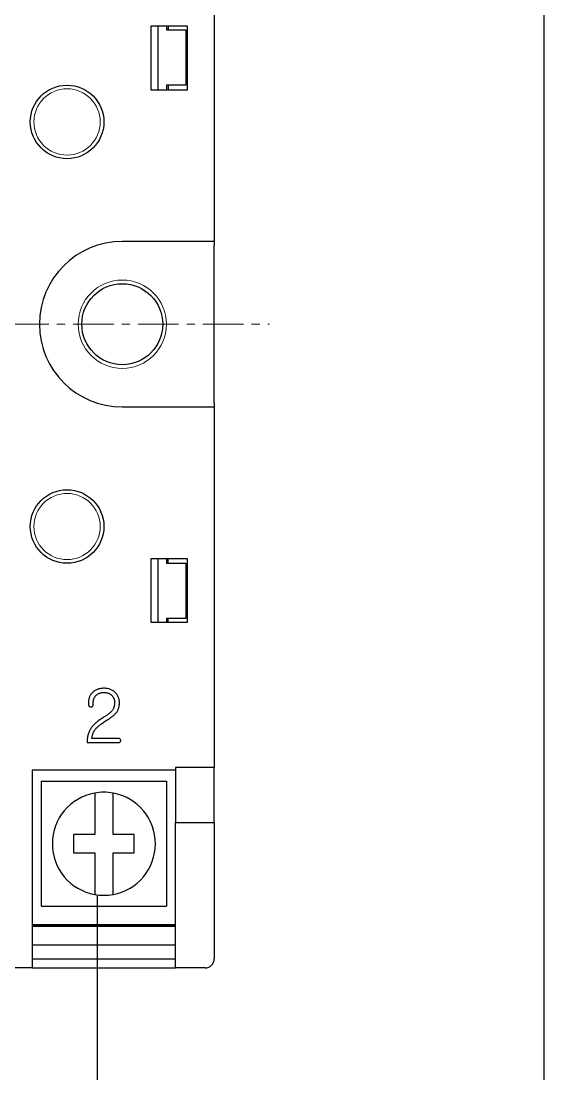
# Model space of a CAD drawing. Header units: millimetres. Extents: x 29 to 409, y 30 to 301.
# Drawn here: x 316.76 to 332.87, y 158.76 to 191.22 of the extents above; entities that cross this region are included whole.
import ezdxf

# ---------------------------------------------------------------- set-up
doc = ezdxf.new("R2010")
doc.units = ezdxf.units.MM
doc.linetypes.add('CENTER', pattern=[2, 1.25, -0.25, 0.25, -0.25])
doc.layers.add('ASHADE', color=7, linetype='Continuous')
for name, color, linetype, lineweight in [('Z_OM_CENTER', 4, 'CENTER', 13), ('Z_OM_OUTLINE', 7, 'Continuous', 30), ('Z_OM_THIN_LINE', 2, 'Continuous', 13)]:
    doc.layers.add(name, color=color, linetype=linetype, lineweight=lineweight)

msp = doc.modelspace()

# ---------------------------------------------------------------- linework, layer by layer
msp.add_line((319.114, 152.011), (319.114, 164.265))
at = {"layer": 'ASHADE', "ltscale": 2}
msp.add_line((332.872, 236.123), (332.872, 152.011), dxfattribs=at)
at = {"layer": 'Z_OM_CENTER'}
msp.add_line((294.366, 181.872), (324.417, 181.872), dxfattribs=at)
at = {"layer": 'Z_OM_OUTLINE'}
for p, q in [((322.716, 195.537), (322.716, 184.424)), ((320.76, 191.058), (320.76, 189.101)), ((321.894, 191.058), (320.76, 191.058)), ((320.987, 189.101), (320.987, 191.058)), ((321.242, 191.058), (321.242, 190.944)), ((321.242, 190.944), (321.837, 190.944)), ((321.299, 191.058), (321.299, 190.944)), ((321.837, 190.944), (321.837, 189.243)), ((321.894, 189.101), (321.894, 191.058)), ((320.76, 189.101), (321.894, 189.101)), ((321.242, 189.243), (321.242, 189.101)), ((321.837, 189.243), (321.242, 189.243)), ((321.299, 189.243), (321.299, 189.101)), ((322.433, 184.424), (319.881, 184.424)), ((322.716, 184.424), (322.433, 184.424)), ((322.716, 184.424), (322.716, 184.31)), ((322.716, 179.434), (322.716, 184.31)), ((319.881, 179.321), (322.433, 179.321)), ((322.433, 179.321), (322.716, 179.321)), ((322.716, 179.434), (322.716, 179.321)), ((322.716, 179.321), (322.716, 168.207)), ((321.894, 174.643), (320.76, 174.643)), ((320.76, 174.643), (320.76, 172.687)), ((320.987, 172.687), (320.987, 174.643)), ((321.242, 174.643), (321.242, 174.501)), ((321.299, 174.501), (321.299, 174.643)), ((321.894, 172.687), (321.894, 174.643)), ((321.242, 174.501), (321.837, 174.501)), ((321.837, 174.501), (321.837, 172.8)), ((321.242, 172.8), (321.242, 172.687)), ((321.837, 172.8), (321.242, 172.8)), ((321.299, 172.687), (321.299, 172.8)), ((320.76, 172.687), (321.894, 172.687)), ((318.839, 170.21), (318.839, 170.154)), ((318.987, 170.146), (318.987, 170.209)), ((319.355, 169.63), (319.399, 169.661)), ((318.796, 168.973), (319.764, 168.973)), ((319.764, 169.1), (318.945, 169.1)), ((322.716, 168.207), (321.525, 168.207)), ((321.525, 168.207), (321.525, 166.506)), ((322.716, 166.506), (322.716, 168.207)), ((321.525, 168.122), (317.103, 168.122)), ((317.103, 168.122), (317.103, 162.594)), ((317.386, 167.782), (317.386, 163.927)), ((317.386, 167.782), (321.242, 167.782)), ((321.242, 167.782), (321.242, 163.927)), ((319.031, 166.835), (319.031, 166.138)), ((319.598, 166.138), (319.598, 166.835)), ((321.525, 166.506), (322.716, 166.506)), ((321.525, 162.594), (321.525, 166.506)), ((322.716, 166.506), (322.716, 162.594)), ((319.031, 166.138), (318.378, 166.138)), ((318.378, 166.138), (318.378, 165.571)), ((320.25, 166.138), (319.598, 166.138)), ((320.25, 165.571), (320.25, 166.138)), ((318.378, 165.571), (319.031, 165.571)), ((319.031, 165.571), (319.031, 164.874)), ((319.598, 165.571), (320.25, 165.571)), ((319.598, 164.874), (319.598, 165.571)), ((317.386, 163.927), (321.242, 163.927)), ((321.525, 163.36), (317.103, 163.36)), ((321.525, 163.331), (317.103, 163.331)), ((321.525, 163.303), (317.103, 163.303)), ((317.103, 162.736), (321.525, 162.736)), ((317.103, 162.594), (317.103, 162.027)), ((317.103, 162.311), (321.525, 162.311)), ((321.525, 162.027), (321.525, 162.594)), ((322.716, 162.594), (322.716, 162.311)), ((317.103, 162.027), (315.855, 162.027)), ((317.103, 162.027), (321.525, 162.027)), ((322.433, 162.027), (321.525, 162.027))]:
    msp.add_line(p, q, dxfattribs=at)
for centre, radius in [((318.18, 188.109), 1.134), ((319.881, 181.872), 1.247), ((318.18, 175.635), 1.134)]:
    msp.add_circle(centre, radius, dxfattribs=at)
for centre, radius, start, end in [((319.881, 181.872), 2.551, 90, 270), ((319.314, 165.854), 1.588, 100.2866, 259.7134), ((319.314, 165.854), 1.588, 79.7134, 100.2866), ((319.314, 165.854), 1.588, 280.2866, 79.7134), ((319.314, 165.854), 1.588, 259.7134, 280.2866), ((322.433, 162.311), 0.284, 270, 0)]:
    msp.add_arc(centre, radius, start, end, dxfattribs=at)
for points, knots in [([(318.956, 170.51), (318.947, 170.5), (318.928, 170.48), (318.904, 170.446), (318.884, 170.411), (318.867, 170.374), (318.855, 170.336), (318.845, 170.295), (318.84, 170.253), (318.839, 170.225), (318.839, 170.21)], [0, 0, 0, 0, 0.126283, 0.249636, 0.371196, 0.493066, 0.615259, 0.739587, 0.867725, 1, 1, 1, 1]), ([(319.315, 170.647), (319.296, 170.647), (319.26, 170.647), (319.208, 170.64), (319.159, 170.629), (319.112, 170.614), (319.068, 170.595), (319.028, 170.571), (318.99, 170.543), (318.967, 170.521), (318.956, 170.51)], [0, 0, 0, 0, 0.139305, 0.272036, 0.399842, 0.523168, 0.643658, 0.762037, 0.880119, 1, 1, 1, 1]), ([(318.987, 170.209), (318.987, 170.219), (318.988, 170.24), (318.991, 170.27), (318.998, 170.299), (319.007, 170.327), (319.018, 170.353), (319.033, 170.378), (319.049, 170.402), (319.062, 170.416), (319.069, 170.424)], [0, 0, 0, 0, 0.13351, 0.262216, 0.38893, 0.511484, 0.632247, 0.753637, 0.87557, 1, 1, 1, 1]), ([(319.069, 170.424), (319.077, 170.431), (319.092, 170.447), (319.118, 170.466), (319.146, 170.483), (319.176, 170.497), (319.208, 170.507), (319.241, 170.515), (319.277, 170.519), (319.302, 170.52), (319.315, 170.52)], [0, 0, 0, 0, 0.1197222, 0.2395621, 0.3575625, 0.478001, 0.6012331, 0.7285669, 0.861038, 1, 1, 1, 1]), ([(319.673, 170.508), (319.662, 170.519), (319.639, 170.541), (319.601, 170.57), (319.56, 170.594), (319.516, 170.614), (319.47, 170.629), (319.42, 170.64), (319.368, 170.646), (319.333, 170.647), (319.315, 170.647)], [0, 0, 0, 0, 0.1213937, 0.2409119, 0.3601983, 0.480793, 0.6033354, 0.7302471, 0.8617776, 1, 1, 1, 1]), ([(319.315, 170.52), (319.327, 170.52), (319.352, 170.519), (319.388, 170.515), (319.422, 170.507), (319.454, 170.496), (319.484, 170.483), (319.512, 170.465), (319.539, 170.446), (319.555, 170.43), (319.562, 170.422)], [0, 0, 0, 0, 0.137717, 0.269152, 0.396523, 0.518651, 0.639611, 0.758212, 0.877937, 1, 1, 1, 1]), ([(319.562, 170.422), (319.569, 170.415), (319.582, 170.4), (319.598, 170.376), (319.613, 170.351), (319.624, 170.324), (319.633, 170.296), (319.64, 170.266), (319.643, 170.235), (319.644, 170.214), (319.644, 170.204)], [0, 0, 0, 0, 0.123885, 0.24539, 0.366427, 0.486915, 0.610536, 0.735625, 0.865433, 1, 1, 1, 1]), ([(319.793, 170.202), (319.792, 170.217), (319.791, 170.246), (319.786, 170.289), (319.776, 170.33), (319.763, 170.369), (319.747, 170.407), (319.726, 170.443), (319.702, 170.477), (319.683, 170.497), (319.673, 170.508)], [0, 0, 0, 0, 0.132879, 0.260823, 0.384865, 0.507069, 0.628977, 0.750578, 0.873917, 1, 1, 1, 1]), ([(318.839, 170.154), (318.839, 170.148), (318.839, 170.137), (318.843, 170.121), (318.85, 170.106), (318.857, 170.099), (318.86, 170.095)], [0, 0, 0, 0, 0.2742778, 0.524596, 0.7646506, 1, 1, 1, 1]), ([(318.964, 170.094), (318.967, 170.098), (318.974, 170.104), (318.981, 170.117), (318.987, 170.131), (318.987, 170.141), (318.987, 170.146)], [0, 0, 0, 0, 0.251575, 0.494641, 0.739276, 1, 1, 1, 1]), ([(319.644, 170.204), (319.644, 170.191), (319.643, 170.165), (319.638, 170.127), (319.631, 170.091), (319.62, 170.056), (319.606, 170.023), (319.589, 169.991), (319.569, 169.961), (319.553, 169.942), (319.545, 169.933)], [0, 0, 0, 0, 0.132748, 0.260728, 0.385939, 0.509648, 0.631125, 0.752852, 0.875366, 1, 1, 1, 1]), ([(319.684, 169.878), (319.693, 169.889), (319.71, 169.91), (319.732, 169.945), (319.751, 169.982), (319.766, 170.021), (319.778, 170.063), (319.787, 170.107), (319.792, 170.154), (319.792, 170.186), (319.793, 170.202)], [0, 0, 0, 0, 0.117576, 0.234513, 0.353393, 0.473629, 0.598035, 0.726691, 0.860363, 1, 1, 1, 1]), ([(318.86, 170.095), (318.864, 170.092), (318.871, 170.086), (318.883, 170.08), (318.897, 170.076), (318.907, 170.075), (318.912, 170.075)], [0, 0, 0, 0, 0.250921, 0.492134, 0.740992, 1, 1, 1, 1]), ([(318.912, 170.075), (318.917, 170.075), (318.926, 170.076), (318.94, 170.08), (318.953, 170.086), (318.96, 170.091), (318.964, 170.094)], [0, 0, 0, 0, 0.264234, 0.512515, 0.75317, 1, 1, 1, 1]), ([(319.545, 169.933), (319.539, 169.926), (319.524, 169.91), (319.497, 169.887), (319.467, 169.862), (319.432, 169.836), (319.393, 169.808), (319.349, 169.778), (319.301, 169.747), (319.267, 169.726), (319.25, 169.715)], [0, 0, 0, 0, 0.0819925, 0.1761959, 0.2828866, 0.401538, 0.5322548, 0.6753524, 0.8311672, 1, 1, 1, 1]), ([(319.399, 169.661), (319.417, 169.672), (319.45, 169.694), (319.497, 169.725), (319.54, 169.755), (319.578, 169.783), (319.611, 169.809), (319.64, 169.834), (319.664, 169.856), (319.678, 169.871), (319.684, 169.878)], [0, 0, 0, 0, 0.171352, 0.330159, 0.474433, 0.606288, 0.723792, 0.829102, 0.920416, 1, 1, 1, 1]), ([(319.25, 169.715), (319.231, 169.703), (319.195, 169.68), (319.143, 169.643), (319.095, 169.605), (319.051, 169.567), (319.01, 169.528), (318.974, 169.488), (318.941, 169.447), (318.922, 169.419), (318.913, 169.405)], [0, 0, 0, 0, 0.14365, 0.280986, 0.412284, 0.539416, 0.660649, 0.777948, 0.890757, 1, 1, 1, 1]), ([(319.035, 169.363), (319.043, 169.373), (319.059, 169.395), (319.088, 169.426), (319.121, 169.458), (319.159, 169.491), (319.202, 169.524), (319.248, 169.559), (319.3, 169.595), (319.337, 169.618), (319.355, 169.63)], [0, 0, 0, 0, 0.09225, 0.193438, 0.303448, 0.422673, 0.551914, 0.690734, 0.84011, 1, 1, 1, 1]), ([(318.913, 169.405), (318.903, 169.389), (318.884, 169.359), (318.86, 169.309), (318.84, 169.258), (318.823, 169.205), (318.811, 169.15), (318.802, 169.093), (318.797, 169.033), (318.796, 168.993), (318.796, 168.973)], [0, 0, 0, 0, 0.1197926, 0.2399205, 0.3608197, 0.4824745, 0.6074813, 0.7345591, 0.8649394, 1, 1, 1, 1]), ([(318.945, 169.1), (318.946, 169.113), (318.949, 169.139), (318.956, 169.176), (318.964, 169.212), (318.975, 169.246), (318.987, 169.278), (319.001, 169.308), (319.017, 169.336), (319.029, 169.354), (319.035, 169.363)], [0, 0, 0, 0, 0.14016, 0.27538, 0.404855, 0.53082, 0.653149, 0.771246, 0.886269, 1, 1, 1, 1]), ([(319.814, 169.082), (319.81, 169.085), (319.803, 169.09), (319.791, 169.096), (319.778, 169.1), (319.768, 169.1), (319.764, 169.1)], [0, 0, 0, 0, 0.248578, 0.496632, 0.743487, 1, 1, 1, 1]), ([(319.764, 168.973), (319.768, 168.973), (319.778, 168.974), (319.791, 168.978), (319.803, 168.984), (319.81, 168.99), (319.814, 168.993)], [0, 0, 0, 0, 0.252294, 0.496302, 0.745027, 1, 1, 1, 1]), ([(319.835, 169.036), (319.835, 169.041), (319.834, 169.049), (319.83, 169.062), (319.823, 169.073), (319.817, 169.079), (319.814, 169.082)], [0, 0, 0, 0, 0.25123, 0.494403, 0.741678, 1, 1, 1, 1]), ([(319.814, 168.993), (319.817, 168.996), (319.823, 169.002), (319.83, 169.013), (319.834, 169.024), (319.835, 169.032), (319.835, 169.036)], [0, 0, 0, 0, 0.2696767, 0.516477, 0.7576832, 1, 1, 1, 1]), ([(319.031, 167.416), (319.031, 167.415), (319.031, 167.411), (319.031, 167.359), (319.031, 167.241), (319.031, 167.079), (319.031, 166.935), (319.031, 166.853), (319.031, 166.835)], [0, 0, 0, 0, 0.097073, 0.305417, 0.514403, 0.725608, 0.940944, 1, 1, 1, 1]), ([(319.598, 166.835), (319.598, 166.856), (319.598, 166.946), (319.598, 167.101), (319.598, 167.266), (319.598, 167.377), (319.598, 167.414), (319.598, 167.416), (319.598, 167.416)], [0, 0, 0, 0, 0.069792, 0.302406, 0.524274, 0.739225, 0.950123, 1, 1, 1, 1]), ([(319.031, 164.874), (319.031, 164.823), (319.031, 164.704), (319.031, 164.532), (319.031, 164.396), (319.031, 164.309), (319.031, 164.298), (319.031, 164.292)], [0, 0, 0, 0, 0.168651, 0.396242, 0.614757, 0.799387, 1, 1, 1, 1]), ([(319.598, 164.292), (319.598, 164.292), (319.598, 164.293), (319.598, 164.316), (319.598, 164.403), (319.598, 164.546), (319.598, 164.711), (319.598, 164.824), (319.598, 164.874)], [0, 0, 0, 0, 0.0255, 0.200841, 0.411603, 0.62228, 0.835316, 1, 1, 1, 1])]:
    msp.add_open_spline(points, degree=3, knots=knots, dxfattribs=at)
at = {"layer": 'Z_OM_THIN_LINE'}
for centre, radius in [((318.18, 188.109), 1.021), ((319.881, 181.872), 1.361), ((318.18, 175.635), 1.021)]:
    msp.add_circle(centre, radius, dxfattribs=at)

doc.saveas('drawing.dxf')
